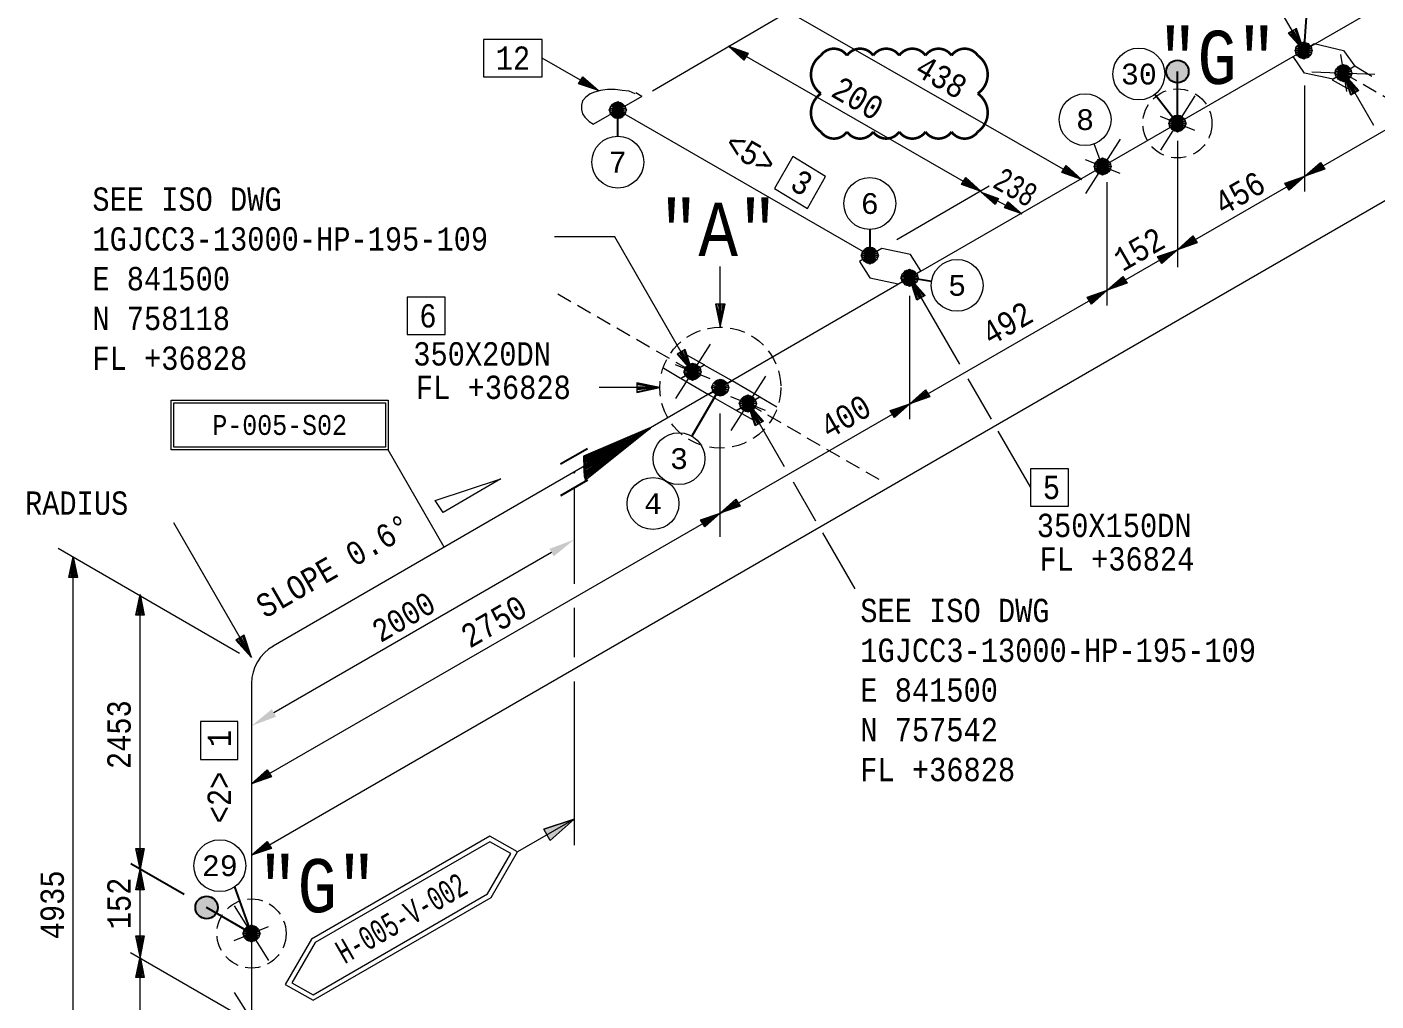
# Model space of a CAD drawing. Extents: x 0 to 841, y 0 to 594.
# Drawn here: x 81.3 to 237.4, y 194.8 to 307.4 of the extents above; entities that cross this region are included whole.
import ezdxf
from ezdxf.enums import TextEntityAlignment as Align

# ---------------------------------------------------------------- set-up
doc = ezdxf.new("R2010")
doc.units = 0
doc.header["$LTSCALE"] = 7
doc.header["$MEASUREMENT"] = 0
doc.linetypes.add('HIDDEN', pattern=[0.375, 0.25, -0.125])
for name, color, linetype in [('1', 7, 'Continuous'), ('2', 2, 'Continuous'), ('3', 7, 'Continuous'), ('4', 7, 'Continuous'), ('FAB', 2, 'Continuous'), ('SH', 4, 'Continuous'), ('SUPT', 4, 'Continuous'), ('T-TEXT1', 7, 'Continuous')]:
    doc.layers.add(name, color=color, linetype=linetype)
doc.styles.add('MARKING', font='monotxt.shx', dxfattribs={"width": 0.85, "height": 2.6})
doc.styles.get("Standard").update_dxf_attribs({"font": 'txt.shx'})
doc.styles.add('TXT', font='monotxt.shx')
doc.dimstyles.get("Standard").update_dxf_attribs({"dimtxt": 0.18, "dimasz": 0.18, "dimexe": 0.18, "dimexo": 0.0625, "dimgap": 0.09, "dimtad": 0, "dimtih": 1, "dimtoh": 1, "dimdec": 4, "dimzin": 0, "dimdsep": 46, "dimtxsty": 'Standard', "dimcen": 0.09, "dimadec": 0, "dimazin": 0, "dimtfac": 1, "dimtdec": 4, "dimtofl": 0, "dimtmove": 0, "dimatfit": 0, "dimfxl": 1, "dimtolj": 1, "dimtzin": 0, "dimarcsym": 0})

# ---------------------------------------------------------------- blocks, each defined once
blk = doc.blocks.new('ARO_E1')
at = {"layer": '2', "color": 2, "linetype": 'Continuous'}
blk.add_lwpolyline([(-1.075, -0.6125), (-1.2375, -0.4875), (0, 0), (-0.925, -0.7), (-1.2125, -0.5125), (-0.1, -0.0625), (-0.925, -0.7), (-1.2, -0.525), (-0.225, -0.1125), (-0.9375, -0.675), (-1.175, -0.5375), (-0.325, -0.175), (-0.975, -0.6625), (-1.15, -0.5625), (-0.4125, -0.225), (-0.9875, -0.6625), (-1.1375, -0.55), (-0.525, -0.3), (-1, -0.6375), (-1.1, -0.575), (-0.625, -0.35), (-1.0375, -0.625), (-1.0875, -0.5875), (-0.725, -0.425), (-1.05, -0.6125), (-1.075, -0.6125), (0, 0)], dxfattribs=at)
blk = doc.blocks.new('ARO_U1')
at = {"layer": '2', "color": 2, "linetype": 'Continuous', "xscale": 0.9999990990353698, "yscale": 0.9999990990353698, "rotation": 59.99997019629861}
blk.add_blockref('ARO_E1', (0, 0), dxfattribs=at)
blk = doc.blocks.new('L6')
at = {"layer": 'SH', "color": 4}
for p, q in [((1.58, 2.73), (-1.54, 0.93)), ((1.58, -0.91), (-1.54, -2.71))]:
    blk.add_line(p, q, dxfattribs=at)
at = {"layer": 'SUPT', "lineweight": 0}
blk.add_circle((0, 0), 0.0769, dxfattribs=at)
blk = doc.blocks.new('*D12')
at = {"layer": 'Defpoints', "color": 0, "linetype": 'Continuous', "lineweight": 0}
for p in [(144.63, 254.11), (107.31, 227.1), (107.31, 226.59)]:
    blk.add_point(p, dxfattribs=at)
at = {"layer": 'SUPT', "color": 4, "linetype": 'Continuous', "lineweight": 0}
for p, q in [((144.63, 254.11), (144.63, 246.4)), ((142.03, 246.63), (109.91, 228.09)), ((107.31, 227.1), (107.31, 224.86))]:
    blk.add_line(p, q, dxfattribs=at)
for points in [[(141.78, 247.07), (142.28, 246.2), (144.63, 248.13)], [(109.66, 228.52), (110.16, 227.65), (107.31, 226.59)]]:
    blk.add_solid(points, dxfattribs=at)
at = {"layer": 'SUPT', "color": 4, "linetype": 'Continuous', "lineweight": 0, "insert": (124.92, 239.18), "char_height": 2.6, "attachment_point": 5, "rotation": 30, "style": 'MARKING'}
blk.add_mtext('\\A1;2000', dxfattribs=at)
blk = doc.blocks.new('TRI')
at = {"lineweight": 0}
blk.add_hatch(color=4, dxfattribs=at).paths.add_polyline_path([(340.4, 360.05), (339.74, 356.85), (341.07, 356.85)])
at = {"layer": 'SUPT', "lineweight": 0}
blk.add_line((340.4, 360.05), (339.74, 356.85), dxfattribs=at)
blk.add_lwpolyline([(340.4, 360.05), (341.07, 356.85), (339.74, 356.85), (340.4, 360.05), (341.07, 356.85)], dxfattribs=at)

msp = doc.modelspace()

# ---------------------------------------------------------------- hatches: boundary and pattern name
at = {"layer": 'FAB'}
for points in [[(215.74, 302.29, 1), (213.14, 302.29, 1)], [(103.42, 205.57, 1), (100.82, 205.57, 1)]]:
    msp.add_hatch(color=256, dxfattribs=at).paths.add_polyline_path(points)

# ---------------------------------------------------------------- linework, layer by layer
at = {"color": 6, "linetype": 'Continuous', "lineweight": 0, "flags": 128}
msp.add_lwpolyline([(191.34, 304.15, 0, 0, 0.520567), (191.34, 304.15, 0, 0, 0.520567), (191.34, 304.15, 0.3, 0.3, 0.520567), (188.31, 304.15, 0.3, 0.3, 0.520567), (185.29, 304.15, 0.3, 0.3, 0.520567), (182.26, 304.15, 0.3, 0.3, 0.520567), (179.24, 304.15, 0.3, 0.3, 0.520567), (176.21, 304.15, 0.3, 0.3, 0.520567), (173.19, 304.15, 0.3, 0.3, 0.520567), (173.19, 304.15, 0.3, 0.3, 0.520567), (173.19, 299.74, 0.3, 0.3, 0.520567), (173.19, 295.32, 0.3, 0.3, 0.520567), (173.19, 295.32, 0.3, 0.3, 0.520567), (176.21, 295.32, 0.3, 0.3, 0.520567), (179.24, 295.32, 0.3, 0.3, 0.520567), (182.26, 295.32, 0.3, 0.3, 0.520567), (185.29, 295.32, 0.3, 0.3, 0.520567), (188.31, 295.32, 0.3, 0.3, 0.520567), (191.34, 295.32, 0.3, 0.3, 0.520567), (191.34, 295.32, 0.3, 0.3, 0.520567), (191.34, 299.74, 0.3, 0.3, 0.520567), (191.34, 304.15, 0.3, 0.3, 0.520567)], format="xyseb", dxfattribs=at)
at = {"layer": '1', "color": 1, "linetype": 'Continuous', "lineweight": 0}
for p, q in [((252.72, 318.41), (229.05, 304.72)), ((229.05, 304.72), (183.45, 278.42)), ((178.85, 281.02), (149.69, 297.81)), ((183.45, 278.42), (161.55, 265.72)), ((161.55, 265.72), (109.81, 235.8)), ((107.31, 231.5), (107.31, 156.8))]:
    msp.add_line(p, q, dxfattribs=at)
at = {"layer": '1', "color": 2, "linetype": 'Continuous', "lineweight": 0}
for points in [[(227.25, 306.74), (229.05, 304.72), (228.2, 307.29), (227.25, 306.74)], [(227.34, 306.79), (229.05, 304.72), (228.11, 307.24)], [(227.54, 306.9), (229.05, 304.72), (228.02, 307.18)], [(227.64, 306.96), (229.05, 304.72), (227.82, 307.07)], [(234.5, 299.55), (233.65, 302.12), (235.45, 300.1), (234.5, 299.55)], [(234.59, 299.6), (233.65, 302.12), (235.36, 300.05)], [(234.79, 299.71), (233.65, 302.12), (235.27, 299.99)], [(234.89, 299.77), (233.65, 302.12), (235.07, 299.88)], [(184.3, 275.85), (183.45, 278.42), (185.25, 276.4), (184.3, 275.85)], [(184.4, 275.9), (183.45, 278.42), (185.17, 276.35)], [(184.59, 276.01), (183.45, 278.42), (185.07, 276.29)], [(184.69, 276.07), (183.45, 278.42), (184.88, 276.18)], [(161, 275.37), (161.55, 272.72), (162.1, 275.37), (161, 275.37)], [(161.11, 275.37), (161.55, 272.72), (162, 275.37)], [(161.34, 275.37), (161.55, 272.72), (161.89, 275.37)], [(161.45, 275.37), (161.55, 272.72), (161.66, 275.37)], [(156.55, 269.58), (158.35, 267.56), (157.5, 270.13), (156.55, 269.58)], [(156.65, 269.64), (158.35, 267.56), (157.42, 270.08)], [(156.84, 269.75), (158.35, 267.56), (157.32, 270.03)], [(156.94, 269.81), (158.35, 267.56), (157.13, 269.91)], [(151.9, 265.17), (154.55, 265.72), (151.9, 266.27), (151.9, 265.17)], [(151.9, 265.28), (154.55, 265.72), (151.9, 266.17)], [(151.9, 265.5), (154.55, 265.72), (151.9, 266.05)], [(151.9, 265.62), (154.55, 265.72), (151.9, 265.83)], [(165.6, 261.3), (164.75, 263.87), (166.56, 261.85), (165.6, 261.3)], [(165.7, 261.36), (164.75, 263.87), (166.47, 261.8)], [(165.9, 261.47), (164.75, 263.87), (166.37, 261.74)], [(165.99, 261.52), (164.75, 263.87), (166.18, 261.63)], [(105.51, 236.52), (107.31, 234.5), (106.46, 237.07), (105.51, 236.52)], [(105.61, 236.58), (107.31, 234.5), (106.38, 237.02)], [(105.8, 236.69), (107.31, 234.5), (106.28, 236.96)], [(105.9, 236.75), (107.31, 234.5), (106.09, 236.85)]]:
    msp.add_lwpolyline(points, dxfattribs=at)
at = {"layer": '1', "color": 1, "linetype": 'Continuous', "lineweight": 0}
msp.add_arc((112.27, 231.51), 4.95, 119.2488, 180, dxfattribs=at)
at = {"layer": '3', "color": 2, "linetype": 'Continuous', "lineweight": 0}
for p, q in [((107.31, 211.62), (583.22, 486.47)), ((107.31, 219.9), (336.57, 352.12)), ((170.29, 309.71), (153.69, 300.01)), ((169.49, 309.21), (203.35, 289.82)), ((162.49, 305.21), (191.75, 288.42)), ((192.65, 289.02), (181.99, 282.82)), ((191.75, 288.32), (196.45, 285.82)), ((84.95, 247.14), (105.91, 235)), ((86.69, 165.64), (86.69, 246.14)), ((94.41, 161.3), (94.41, 241.8)), ((93.31, 200.38), (105.91, 193.08))]:
    msp.add_line(p, q, dxfattribs=at)
at = {"layer": '3', "color": 2, "linetype": 'HIDDEN', "lineweight": 0}
for p, q in [((142.76, 276.56), (158.35, 267.56)), ((164.75, 263.87), (180.34, 254.87))]:
    msp.add_line(p, q, dxfattribs=at)
at = {"layer": '3', "color": 2, "linetype": 'Continuous', "lineweight": 0}
for points in [[(134.16, 301.68), (140.96, 301.68), (140.96, 305.98), (134.16, 305.98), (134.16, 301.68)], [(164.29, 303.61), (162.49, 305.21), (164.79, 304.41), (164.29, 303.61)], [(164.39, 303.71), (162.49, 305.21), (164.69, 304.31)], [(164.39, 303.81), (162.49, 305.21), (164.69, 304.21)], [(164.49, 303.91), (162.49, 305.21), (164.59, 304.11)], [(145.65, 301.68), (147.45, 300.08), (145.15, 300.88), (145.65, 301.68)], [(145.55, 301.58), (147.45, 300.08), (145.25, 300.98)], [(145.55, 301.48), (147.45, 300.08), (145.25, 301.08)], [(145.45, 301.38), (147.45, 300.08), (145.35, 301.18)], [(167.84, 288.75), (171.64, 286.45), (173.74, 290.15), (169.94, 292.45), (167.84, 288.75)], [(201.55, 291.42), (203.35, 289.82), (201.05, 290.62), (201.55, 291.42)], [(201.45, 291.32), (203.35, 289.82), (201.15, 290.72)], [(201.45, 291.22), (203.35, 289.82), (201.15, 290.82)], [(201.35, 291.12), (203.35, 289.82), (201.25, 290.92)], [(231.48, 290.98), (229.18, 290.18), (230.98, 291.78), (231.48, 290.98)], [(231.38, 291.08), (229.18, 290.18), (231.08, 291.68)], [(231.38, 291.18), (229.18, 290.18), (231.08, 291.58)], [(231.28, 291.28), (229.18, 290.18), (231.18, 291.48)], [(189.95, 290.02), (191.75, 288.42), (189.45, 289.22), (189.95, 290.02)], [(189.85, 289.92), (191.75, 288.42), (189.55, 289.32)], [(189.85, 289.82), (191.75, 288.42), (189.55, 289.42)], [(189.75, 289.72), (191.75, 288.42), (189.65, 289.52)], [(226.88, 289.38), (229.18, 290.18), (227.38, 288.58), (226.88, 289.38)], [(226.98, 289.28), (229.18, 290.18), (227.28, 288.68)], [(226.98, 289.18), (229.18, 290.18), (227.28, 288.78)], [(227.08, 289.08), (229.18, 290.18), (227.18, 288.88)], [(193.35, 286.92), (191.75, 288.32), (193.75, 287.62), (193.35, 286.92)], [(193.45, 287.02), (191.75, 288.32), (193.75, 287.52)], [(193.45, 287.12), (191.75, 288.32), (193.65, 287.42)], [(193.55, 287.22), (191.75, 288.32), (193.65, 287.32)], [(194.85, 287.22), (196.45, 285.82), (194.45, 286.52), (194.85, 287.22)], [(194.85, 287.12), (196.45, 285.82), (194.55, 286.62)], [(194.75, 287.02), (196.45, 285.82), (194.55, 286.72)], [(194.75, 286.92), (196.45, 285.82), (194.65, 286.82)], [(216.74, 282.48), (214.44, 281.68), (216.24, 283.28), (216.74, 282.48)], [(216.64, 282.58), (214.44, 281.68), (216.34, 283.18)], [(216.64, 282.68), (214.44, 281.68), (216.34, 283.08)], [(216.54, 282.78), (214.44, 281.68), (216.44, 282.98)], [(212.14, 280.88), (214.44, 281.68), (212.64, 280.08), (212.14, 280.88)], [(212.24, 280.78), (214.44, 281.68), (212.54, 280.18)], [(212.24, 280.68), (214.44, 281.68), (212.54, 280.28)], [(212.34, 280.58), (214.44, 281.68), (212.44, 280.38)], [(208.61, 277.79), (206.31, 276.99), (208.11, 278.59), (208.61, 277.79)], [(208.51, 277.89), (206.31, 276.99), (208.21, 278.49)], [(208.51, 277.99), (206.31, 276.99), (208.21, 278.39)], [(208.41, 278.09), (206.31, 276.99), (208.31, 278.29)], [(204.01, 276.19), (206.31, 276.99), (204.51, 275.39), (204.01, 276.19)], [(204.11, 276.09), (206.31, 276.99), (204.41, 275.49)], [(204.11, 275.99), (206.31, 276.99), (204.41, 275.59)], [(204.21, 275.89), (206.31, 276.99), (204.31, 275.69)], [(125.32, 271.87), (129.72, 271.87), (129.72, 276.17), (125.32, 276.17), (125.32, 271.87)], [(185.8, 264.66), (183.5, 263.86), (185.3, 265.46), (185.8, 264.66)], [(185.7, 264.76), (183.5, 263.86), (185.4, 265.36)], [(181.2, 263.06), (183.5, 263.86), (181.7, 262.26), (181.2, 263.06)], [(181.3, 262.96), (183.5, 263.86), (181.6, 262.36)], [(181.3, 262.86), (183.5, 263.86), (181.6, 262.46)], [(181.4, 262.76), (183.5, 263.86), (181.5, 262.56)], [(185.7, 264.86), (183.5, 263.86), (185.4, 265.26)], [(185.6, 264.96), (183.5, 263.86), (185.5, 265.16)], [(197.45, 252.02), (201.85, 252.02), (201.85, 256.32), (197.45, 256.32), (197.45, 252.02)], [(163.85, 252.01), (161.55, 251.21), (163.35, 252.81), (163.85, 252.01)], [(163.75, 252.11), (161.55, 251.21), (163.45, 252.71)], [(163.75, 252.21), (161.55, 251.21), (163.45, 252.61)], [(163.65, 252.31), (161.55, 251.21), (163.55, 252.51)], [(159.25, 250.41), (161.55, 251.21), (159.75, 249.61), (159.25, 250.41)], [(159.35, 250.31), (161.55, 251.21), (159.65, 249.71)], [(159.35, 250.21), (161.55, 251.21), (159.65, 249.81)], [(159.45, 250.11), (161.55, 251.21), (159.55, 249.91)], [(86.19, 243.74), (86.69, 246.14), (87.19, 243.74), (86.19, 243.74)], [(86.29, 243.74), (86.69, 246.14), (87.09, 243.74)], [(86.49, 243.74), (86.69, 246.14), (86.99, 243.74)], [(86.59, 243.74), (86.69, 246.14), (86.79, 243.74)], [(93.91, 239.4), (94.41, 241.8), (94.91, 239.4), (93.91, 239.4)], [(94.01, 239.4), (94.41, 241.8), (94.81, 239.4)], [(94.21, 239.4), (94.41, 241.8), (94.71, 239.4)], [(94.31, 239.4), (94.41, 241.8), (94.51, 239.4)], [(105.71, 222.71), (105.71, 227.11), (101.41, 227.11), (101.41, 222.71), (105.71, 222.71)], [(109.61, 220.7), (107.31, 219.9), (109.11, 221.5), (109.61, 220.7)], [(109.51, 220.8), (107.31, 219.9), (109.21, 221.4)], [(109.51, 220.9), (107.31, 219.9), (109.21, 221.3)], [(109.41, 221), (107.31, 219.9), (109.31, 221.2)], [(94.91, 212.42), (94.41, 210.02), (93.91, 212.42), (94.91, 212.42)], [(94.81, 212.42), (94.41, 210.02), (94.01, 212.42)], [(94.71, 212.42), (94.41, 210.02), (94.21, 212.42)], [(94.51, 212.42), (94.41, 210.02), (94.31, 212.42)], [(109.61, 212.42), (107.31, 211.62), (109.11, 213.22), (109.61, 212.42)], [(109.51, 212.52), (107.31, 211.62), (109.21, 213.12)], [(109.51, 212.62), (107.31, 211.62), (109.21, 213.02)], [(109.41, 212.72), (107.31, 211.62), (109.31, 212.92)], [(93.91, 207.62), (94.41, 210.02), (94.91, 207.62), (93.91, 207.62)], [(94.01, 207.62), (94.41, 210.02), (94.81, 207.62)], [(94.21, 207.62), (94.41, 210.02), (94.71, 207.62)], [(94.31, 207.62), (94.41, 210.02), (94.51, 207.62)], [(94.91, 202.28), (94.41, 199.88), (93.91, 202.28), (94.91, 202.28)], [(94.81, 202.28), (94.41, 199.88), (94.01, 202.28)], [(94.71, 202.28), (94.41, 199.88), (94.21, 202.28)], [(94.51, 202.28), (94.41, 199.88), (94.31, 202.28)], [(93.91, 197.48), (94.41, 199.88), (94.91, 197.48), (93.91, 197.48)], [(94.01, 197.48), (94.41, 199.88), (94.81, 197.48)], [(94.11, 197.48), (94.41, 199.88), (94.61, 197.48)], [(94.31, 197.48), (94.41, 199.88), (94.51, 197.48)]]:
    msp.add_lwpolyline(points, dxfattribs=at)
at = {"layer": '3', "color": 2, "linetype": 'HIDDEN', "lineweight": 0}
for centre, radius in [((214.44, 296.29), 4), ((161.55, 265.72), 7), ((107.31, 202.57), 4)]:
    msp.add_circle(centre, radius, dxfattribs=at)
at = {"layer": '4', "color": 2, "linetype": 'Continuous', "lineweight": 0}
msp.add_lwpolyline([(136.17, 255.16), (129.47, 251.26), (128.57, 252.66), (136.17, 255.16)], dxfattribs=at)
at = {"layer": 'FAB', "lineweight": 0}
for p, q in [((229.05, 304.72), (222.55, 315.97)), ((147.45, 300.08), (140.96, 303.83)), ((161.55, 272.72), (161.55, 279.72)), ((183.45, 278.42), (189.22, 268.42)), ((154.55, 265.72), (147.55, 265.72)), ((190.2, 266.73), (192.89, 262.07)), ((164.75, 263.87), (168.95, 256.6)), ((193.68, 260.7), (197.45, 254.17)), ((169.98, 254.81), (172.58, 250.31)), ((107.31, 234.5), (98.31, 250.09)), ((173.39, 248.91), (177.13, 242.43))]:
    msp.add_line(p, q, dxfattribs=at)
at = {"layer": 'FAB'}
for p, q in [((229.33, 308.59), (229.05, 304.72)), ((214.44, 296.29), (214.44, 302.29)), ((214.44, 296.29), (211.82, 299.64)), ((149.69, 294.81), (149.69, 297.81)), ((178.85, 284.02), (178.85, 281.02)), ((185.99, 278.02), (183.45, 278.42)), ((161.55, 265.72), (158.26, 260.11)), ((99.52, 207.07), (93.34, 210.64)), ((107.31, 202.57), (105.37, 207.95)), ((107.31, 202.57), (102.12, 205.57))]:
    msp.add_line(p, q, dxfattribs=at)
at = {"layer": 'FAB', "linetype": 'Continuous', "lineweight": 0}
for p, q in [((233.65, 302.12), (237.13, 296.09)), ((229.18, 288.41), (229.18, 300.68)), ((205.78, 291.29), (204.8, 293.92)), ((214.44, 294.29), (214.44, 279.64)), ((206.31, 275.23), (206.31, 289.5)), ((149.35, 283.15), (142.35, 283.15)), ((158.35, 267.56), (149.35, 283.15)), ((183.5, 262.07), (183.5, 276.34)), ((161.55, 248.45), (161.55, 262.72)), ((129.62, 247.25), (123.12, 258.51))]:
    msp.add_line(p, q, dxfattribs=at)
at = {"layer": 'FAB', "color": 2, "linetype": 'Continuous', "lineweight": 0}
for points in [[(98.02, 264.28), (123.12, 264.28), (123.12, 258.51), (98.02, 258.51)], [(98.34, 263.96), (122.8, 263.96), (122.8, 258.83), (98.34, 258.83)]]:
    msp.add_lwpolyline(points, close=True, dxfattribs=at)
for centre in [(209.98, 302), (203.76, 296.73), (149.69, 291.81), (178.85, 287.02), (188.95, 277.55), (156.77, 257.51), (153.77, 252.31), (103.64, 210.41)]:
    msp.add_circle(centre, 3, dxfattribs=at)
at = {"layer": 'FAB'}
for centre in [(214.44, 302.29), (102.12, 205.57)]:
    msp.add_circle(centre, 1.3, dxfattribs=at)
at = {"layer": 'SUPT', "linetype": 'Continuous', "lineweight": 0}
for p, q in [((144.63, 246.4), (144.63, 243.03)), ((144.63, 240.23), (144.63, 234.54)), ((144.63, 231.74), (144.63, 212.79)), ((144.63, 215.79), (138.1, 212.02))]:
    msp.add_line(p, q, dxfattribs=at)
for points in [[(114.26, 201.92), (111.21, 196.65), (114.44, 194.84), (135.05, 206.75), (138.1, 212.02), (134.87, 213.83)], [(134.87, 213.19), (114.67, 201.51), (111.98, 196.86), (114.44, 195.49), (134.63, 207.16), (137.33, 211.81)]]:
    msp.add_lwpolyline(points, close=True, dxfattribs=at)
at = {"layer": 'T-TEXT1', "color": 2, "linetype": 'Continuous', "lineweight": 0}
for p, q in [((233.3, 304.27), (234, 299.97)), ((230, 302.27), (237.3, 301.97)), ((152.49, 299.41), (151.79, 299.81)), ((152.49, 299.41), (146.89, 296.21)), ((216.47, 299.48), (212.47, 293.18)), ((216.47, 295.48), (212.47, 297.08)), ((207.81, 294.48), (203.81, 288.18)), ((207.81, 290.48), (203.81, 292.08)), ((160.38, 270.75), (156.38, 264.45)), ((160.38, 266.75), (156.38, 268.35)), ((166.78, 267.06), (162.78, 260.76)), ((166.78, 263.06), (162.78, 264.66)), ((105.29, 205.76), (109.29, 199.46)), ((105.29, 201.76), (109.29, 203.36)), ((105.29, 195.76), (109.29, 189.46))]:
    msp.add_line(p, q, dxfattribs=at)
at = {"layer": 'T-TEXT1', "color": 2, "linetype": 'HIDDEN', "lineweight": 0}
msp.add_line((233.65, 302.12), (247.92, 293.92), dxfattribs=at)
at = {"layer": 'T-TEXT1', "color": 2, "linetype": 'Continuous', "lineweight": 0}
for points in [[(229.05, 304.72), (230.25, 305.52), (233.65, 304.72), (234.95, 302.92), (232.45, 301.42), (229.15, 302.12), (227.85, 304.02), (229.05, 304.72)], [(229.05, 305.72), (229.25, 305.62), (229.35, 305.62), (229.55, 305.52), (229.65, 305.42), (229.75, 305.32), (229.85, 305.22), (229.95, 305.02), (229.95, 304.92), (230.05, 304.72), (229.95, 304.52), (229.95, 304.42), (229.85, 304.22), (229.75, 304.12), (229.65, 304.02), (229.55, 303.92), (229.35, 303.82), (229.25, 303.82), (229.05, 303.82), (228.85, 303.82), (228.75, 303.82), (228.55, 303.92), (228.45, 304.02), (228.35, 304.12), (228.25, 304.22), (228.15, 304.42), (228.15, 304.52), (228.15, 304.72), (228.15, 304.92), (228.15, 305.02), (228.25, 305.22), (228.35, 305.32), (228.45, 305.42), (228.55, 305.52), (228.75, 305.62), (228.85, 305.62), (229.05, 305.72), (229.05, 305.72), (229.25, 305.62), (229.05, 303.72), (228.85, 303.82), (229.05, 305.72), (229.25, 305.62), (229.35, 305.62), (228.85, 303.82), (228.75, 303.82), (229.25, 305.62), (229.35, 305.62), (229.55, 305.52), (228.75, 303.82), (228.55, 303.92), (229.35, 305.62), (229.55, 305.52), (229.65, 305.42), (228.55, 303.92), (228.45, 304.02), (229.55, 305.52), (229.65, 305.42), (229.75, 305.32), (228.45, 304.02), (228.35, 304.12), (229.65, 305.42), (229.75, 305.32), (229.85, 305.22), (228.35, 304.12), (228.25, 304.22), (229.75, 305.32), (229.85, 305.22), (229.95, 305.02), (228.25, 304.22), (228.15, 304.42), (229.85, 305.22), (229.95, 305.02), (229.95, 304.92), (228.15, 304.42), (228.15, 304.52), (229.95, 305.02), (229.95, 304.92), (230.05, 304.72), (228.15, 304.52), (228.05, 304.72), (229.95, 304.92), (230.05, 304.72), (229.95, 304.52), (228.05, 304.72), (228.15, 304.92), (230.05, 304.72), (229.95, 304.52), (229.95, 304.42), (228.15, 304.92), (228.15, 305.02), (229.95, 304.52), (229.95, 304.42), (229.85, 304.22), (228.15, 305.02), (228.25, 305.22), (229.95, 304.42)], [(229.95, 304.42), (229.85, 304.22), (229.75, 304.12), (228.25, 305.22), (228.35, 305.32), (229.85, 304.22), (229.75, 304.12), (229.65, 304.02), (228.35, 305.32), (228.45, 305.42), (229.75, 304.12), (229.65, 304.02), (229.55, 303.92), (228.45, 305.42), (228.55, 305.52), (229.65, 304.02), (229.55, 303.92), (229.35, 303.82), (228.55, 305.52), (228.75, 305.62), (229.55, 303.92), (229.35, 303.82), (229.25, 303.82), (228.75, 305.62), (228.85, 305.62), (229.35, 303.82), (229.25, 303.82), (229.05, 303.72), (228.85, 305.62), (229.05, 305.72), (229.25, 303.82)], [(236.95, 301.72), (234.95, 302.92), (232.35, 301.32), (234.35, 300.22)], [(233.65, 303.12), (233.85, 303.02), (233.95, 303.02), (234.15, 302.92), (234.25, 302.82), (234.35, 302.72), (234.45, 302.62), (234.55, 302.42), (234.55, 302.32), (234.65, 302.12), (234.55, 301.92), (234.55, 301.82), (234.45, 301.62), (234.35, 301.52), (234.25, 301.42), (234.15, 301.32), (233.95, 301.22), (233.85, 301.22), (233.65, 301.22), (233.45, 301.22), (233.35, 301.22), (233.15, 301.32), (233.05, 301.42), (232.95, 301.52), (232.85, 301.62), (232.75, 301.82), (232.75, 301.92), (232.75, 302.12), (232.75, 302.32), (232.75, 302.42), (232.85, 302.62), (232.95, 302.72), (233.05, 302.82), (233.15, 302.92), (233.35, 303.02), (233.45, 303.02), (233.65, 303.12), (233.65, 303.12), (233.85, 303.02), (233.65, 301.12), (233.45, 301.22), (233.65, 303.12), (233.85, 303.02), (233.95, 303.02), (233.45, 301.22), (233.35, 301.22), (233.85, 303.02), (233.95, 303.02), (234.15, 302.92), (233.35, 301.22), (233.15, 301.32), (233.95, 303.02), (234.15, 302.92), (234.25, 302.82), (233.15, 301.32), (233.05, 301.42), (234.15, 302.92), (234.25, 302.82), (234.35, 302.72), (233.05, 301.42), (232.95, 301.52), (234.25, 302.82), (234.35, 302.72), (234.45, 302.62), (232.95, 301.52), (232.85, 301.62), (234.35, 302.72), (234.45, 302.62), (234.55, 302.42), (232.85, 301.62), (232.75, 301.82), (234.45, 302.62), (234.55, 302.42), (234.55, 302.32), (232.75, 301.82), (232.75, 301.92), (234.55, 302.42), (234.55, 302.32), (234.65, 302.12), (232.75, 301.92), (232.65, 302.12), (234.55, 302.32), (234.65, 302.12), (234.55, 301.92), (232.65, 302.12), (232.75, 302.32), (234.65, 302.12), (234.55, 301.92), (234.55, 301.82), (232.75, 302.32), (232.75, 302.42), (234.55, 301.92), (234.55, 301.82), (234.45, 301.62), (232.75, 302.42), (232.85, 302.62), (234.55, 301.82)], [(234.55, 301.82), (234.45, 301.62), (234.35, 301.52), (232.85, 302.62), (232.95, 302.72), (234.45, 301.62), (234.35, 301.52), (234.25, 301.42), (232.95, 302.72), (233.05, 302.82), (234.35, 301.52), (234.25, 301.42), (234.15, 301.32), (233.05, 302.82), (233.15, 302.92), (234.25, 301.42), (234.15, 301.32), (233.95, 301.22), (233.15, 302.92), (233.35, 303.02), (234.15, 301.32), (233.95, 301.22), (233.85, 301.22), (233.35, 303.02), (233.45, 303.02), (233.95, 301.22), (233.85, 301.22), (233.65, 301.12), (233.45, 303.02), (233.65, 303.12), (233.85, 301.22)], [(151.69, 299.71), (150.99, 300.01), (150.19, 300.11), (149.39, 300.21), (148.49, 300.21), (147.69, 300.11), (146.99, 299.91), (146.49, 299.71), (145.99, 299.31), (145.59, 298.91), (145.49, 298.41), (145.49, 297.91), (145.59, 297.41), (145.89, 297.01), (146.39, 296.51), (146.89, 296.21)], [(149.69, 298.81), (149.89, 298.71), (149.99, 298.71), (150.19, 298.61), (150.29, 298.51), (150.39, 298.41), (150.49, 298.31), (150.59, 298.11), (150.59, 298.01), (150.69, 297.81), (150.59, 297.61), (150.59, 297.51), (150.49, 297.31), (150.39, 297.21), (150.29, 297.11), (150.19, 297.01), (149.99, 296.91), (149.89, 296.91), (149.69, 296.91), (149.49, 296.91), (149.39, 296.91), (149.19, 297.01), (149.09, 297.11), (148.99, 297.21), (148.89, 297.31), (148.79, 297.51), (148.79, 297.61), (148.79, 297.81), (148.79, 298.01), (148.79, 298.11), (148.89, 298.31), (148.99, 298.41), (149.09, 298.51), (149.19, 298.61), (149.39, 298.71), (149.49, 298.71), (149.69, 298.81), (149.69, 298.81), (149.89, 298.71), (149.69, 296.81), (149.49, 296.91), (149.69, 298.81), (149.89, 298.71), (149.99, 298.71), (149.49, 296.91), (149.39, 296.91), (149.89, 298.71), (149.99, 298.71), (150.19, 298.61), (149.39, 296.91), (149.19, 297.01), (149.99, 298.71), (150.19, 298.61), (150.29, 298.51), (149.19, 297.01), (149.09, 297.11), (150.19, 298.61), (150.29, 298.51), (150.39, 298.41), (149.09, 297.11), (148.99, 297.21), (150.29, 298.51), (150.39, 298.41), (150.49, 298.31), (148.99, 297.21), (148.89, 297.31), (150.39, 298.41), (150.49, 298.31), (150.59, 298.11), (148.89, 297.31), (148.79, 297.51), (150.49, 298.31), (150.59, 298.11), (150.59, 298.01), (148.79, 297.51), (148.79, 297.61), (150.59, 298.11), (150.59, 298.01), (150.69, 297.81), (148.79, 297.61), (148.69, 297.81), (150.59, 298.01), (150.69, 297.81), (150.59, 297.61), (148.69, 297.81), (148.79, 298.01), (150.69, 297.81), (150.59, 297.61), (150.59, 297.51), (148.79, 298.01), (148.79, 298.11), (150.59, 297.61), (150.59, 297.51), (150.49, 297.31), (148.79, 298.11), (148.89, 298.31), (150.59, 297.51)], [(150.59, 297.51), (150.49, 297.31), (150.39, 297.21), (148.89, 298.31), (148.99, 298.41), (150.49, 297.31), (150.39, 297.21), (150.29, 297.11), (148.99, 298.41), (149.09, 298.51), (150.39, 297.21), (150.29, 297.11), (150.19, 297.01), (149.09, 298.51), (149.19, 298.61), (150.29, 297.11), (150.19, 297.01), (149.99, 296.91), (149.19, 298.61), (149.39, 298.71), (150.19, 297.01), (149.99, 296.91), (149.89, 296.91), (149.39, 298.71), (149.49, 298.71), (149.99, 296.91), (149.89, 296.91), (149.69, 296.81), (149.49, 298.71), (149.69, 298.81), (149.89, 296.91)], [(214.44, 297.29), (214.64, 297.19), (214.74, 297.19), (214.94, 297.09), (215.04, 296.99), (215.14, 296.89), (215.24, 296.79), (215.34, 296.59), (215.34, 296.49), (215.44, 296.29), (215.34, 296.09), (215.34, 295.99), (215.24, 295.79), (215.14, 295.69), (215.04, 295.59), (214.94, 295.49), (214.74, 295.39), (214.64, 295.39), (214.44, 295.39), (214.24, 295.39), (214.14, 295.39), (213.94, 295.49), (213.84, 295.59), (213.74, 295.69), (213.64, 295.79), (213.54, 295.99), (213.54, 296.09), (213.54, 296.29), (213.54, 296.49), (213.54, 296.59), (213.64, 296.79), (213.74, 296.89), (213.84, 296.99), (213.94, 297.09), (214.14, 297.19), (214.24, 297.19), (214.44, 297.29), (214.44, 297.29), (214.64, 297.19), (214.44, 295.29), (214.24, 295.39), (214.44, 297.29), (214.64, 297.19), (214.74, 297.19), (214.24, 295.39), (214.14, 295.39), (214.64, 297.19), (214.74, 297.19), (214.94, 297.09), (214.14, 295.39), (213.94, 295.49), (214.74, 297.19), (214.94, 297.09), (215.04, 296.99), (213.94, 295.49), (213.84, 295.59), (214.94, 297.09), (215.04, 296.99), (215.14, 296.89), (213.84, 295.59), (213.74, 295.69), (215.04, 296.99), (215.14, 296.89), (215.24, 296.79), (213.74, 295.69), (213.64, 295.79), (215.14, 296.89), (215.24, 296.79), (215.34, 296.59), (213.64, 295.79), (213.54, 295.99), (215.24, 296.79), (215.34, 296.59), (215.34, 296.49), (213.54, 295.99), (213.54, 296.09), (215.34, 296.59), (215.34, 296.49), (215.44, 296.29), (213.54, 296.09), (213.44, 296.29), (215.34, 296.49), (215.44, 296.29), (215.34, 296.09), (213.44, 296.29), (213.54, 296.49), (215.44, 296.29), (215.34, 296.09), (215.34, 295.99), (213.54, 296.49), (213.54, 296.59), (215.34, 296.09), (215.34, 295.99), (215.24, 295.79), (213.54, 296.59), (213.64, 296.79), (215.34, 295.99)], [(215.34, 295.99), (215.24, 295.79), (215.14, 295.69), (213.64, 296.79), (213.74, 296.89), (215.24, 295.79), (215.14, 295.69), (215.04, 295.59), (213.74, 296.89), (213.84, 296.99), (215.14, 295.69), (215.04, 295.59), (214.94, 295.49), (213.84, 296.99), (213.94, 297.09), (215.04, 295.59), (214.94, 295.49), (214.74, 295.39), (213.94, 297.09), (214.14, 297.19), (214.94, 295.49), (214.74, 295.39), (214.64, 295.39), (214.14, 297.19), (214.24, 297.19), (214.74, 295.39), (214.64, 295.39), (214.44, 295.29), (214.24, 297.19), (214.44, 297.29), (214.64, 295.39)], [(205.79, 292.3), (205.99, 292.2), (206.09, 292.2), (206.29, 292.1), (206.39, 292), (206.49, 291.9), (206.59, 291.8), (206.69, 291.6), (206.69, 291.5), (206.79, 291.3), (206.69, 291.1), (206.69, 291), (206.59, 290.8), (206.49, 290.7), (206.39, 290.6), (206.29, 290.5), (206.09, 290.4), (205.99, 290.4), (205.79, 290.4), (205.59, 290.4), (205.49, 290.4), (205.29, 290.5), (205.19, 290.6), (205.09, 290.7), (204.99, 290.8), (204.89, 291), (204.89, 291.1), (204.89, 291.3), (204.89, 291.5), (204.89, 291.6), (204.99, 291.8), (205.09, 291.9), (205.19, 292), (205.29, 292.1), (205.49, 292.2), (205.59, 292.2), (205.79, 292.3), (205.79, 292.3), (205.99, 292.2), (205.79, 290.3), (205.59, 290.4), (205.79, 292.3), (205.99, 292.2), (206.09, 292.2), (205.59, 290.4), (205.49, 290.4), (205.99, 292.2), (206.09, 292.2), (206.29, 292.1), (205.49, 290.4), (205.29, 290.5), (206.09, 292.2), (206.29, 292.1), (206.39, 292), (205.29, 290.5), (205.19, 290.6), (206.29, 292.1), (206.39, 292), (206.49, 291.9), (205.19, 290.6), (205.09, 290.7), (206.39, 292), (206.49, 291.9), (206.59, 291.8), (205.09, 290.7), (204.99, 290.8), (206.49, 291.9), (206.59, 291.8), (206.69, 291.6), (204.99, 290.8), (204.89, 291), (206.59, 291.8), (206.69, 291.6), (206.69, 291.5), (204.89, 291), (204.89, 291.1), (206.69, 291.6), (206.69, 291.5), (206.79, 291.3), (204.89, 291.1), (204.79, 291.3), (206.69, 291.5), (206.79, 291.3), (206.69, 291.1), (204.79, 291.3), (204.89, 291.5), (206.79, 291.3), (206.69, 291.1), (206.69, 291), (204.89, 291.5), (204.89, 291.6), (206.69, 291.1), (206.69, 291), (206.59, 290.8), (204.89, 291.6), (204.99, 291.8), (206.69, 291)], [(206.69, 291), (206.59, 290.8), (206.49, 290.7), (204.99, 291.8), (205.09, 291.9), (206.59, 290.8), (206.49, 290.7), (206.39, 290.6), (205.09, 291.9), (205.19, 292), (206.49, 290.7), (206.39, 290.6), (206.29, 290.5), (205.19, 292), (205.29, 292.1), (206.39, 290.6), (206.29, 290.5), (206.09, 290.4), (205.29, 292.1), (205.49, 292.2), (206.29, 290.5), (206.09, 290.4), (205.99, 290.4), (205.49, 292.2), (205.59, 292.2), (206.09, 290.4), (205.99, 290.4), (205.79, 290.3), (205.59, 292.2), (205.79, 292.3), (205.99, 290.4)], [(183.45, 278.42), (184.75, 279.22), (183.55, 281.12), (180.25, 281.82), (177.65, 280.32), (178.85, 278.42), (182.15, 277.72), (183.45, 278.42)], [(178.85, 282.02), (179.05, 281.92), (179.15, 281.92), (179.35, 281.82), (179.45, 281.72), (179.55, 281.62), (179.65, 281.52), (179.75, 281.32), (179.75, 281.22), (179.85, 281.02), (179.75, 280.82), (179.75, 280.72), (179.65, 280.52), (179.55, 280.42), (179.45, 280.32), (179.35, 280.22), (179.15, 280.12), (179.05, 280.12), (178.85, 280.12), (178.65, 280.12), (178.55, 280.12), (178.35, 280.22), (178.25, 280.32), (178.15, 280.42), (178.05, 280.52), (177.95, 280.72), (177.95, 280.82), (177.95, 281.02), (177.95, 281.22), (177.95, 281.32), (178.05, 281.52), (178.15, 281.62), (178.25, 281.72), (178.35, 281.82), (178.55, 281.92), (178.65, 281.92), (178.85, 282.02), (178.85, 282.02), (179.05, 281.92), (178.85, 280.02), (178.65, 280.12), (178.85, 282.02), (179.05, 281.92), (179.15, 281.92), (178.65, 280.12), (178.55, 280.12), (179.05, 281.92), (179.15, 281.92), (179.35, 281.82), (178.55, 280.12), (178.35, 280.22), (179.15, 281.92), (179.35, 281.82), (179.45, 281.72), (178.35, 280.22), (178.25, 280.32), (179.35, 281.82), (179.45, 281.72), (179.55, 281.62), (178.25, 280.32), (178.15, 280.42), (179.45, 281.72), (179.55, 281.62), (179.65, 281.52), (178.15, 280.42), (178.05, 280.52), (179.55, 281.62), (179.65, 281.52), (179.75, 281.32), (178.05, 280.52), (177.95, 280.72), (179.65, 281.52), (179.75, 281.32), (179.75, 281.22), (177.95, 280.72), (177.95, 280.82), (179.75, 281.32), (179.75, 281.22), (179.85, 281.02), (177.95, 280.82), (177.85, 281.02), (179.75, 281.22), (179.85, 281.02), (179.75, 280.82), (177.85, 281.02), (177.95, 281.22), (179.85, 281.02), (179.75, 280.82), (179.75, 280.72), (177.95, 281.22), (177.95, 281.32), (179.75, 280.82), (179.75, 280.72), (179.65, 280.52), (177.95, 281.32), (178.05, 281.52), (179.75, 280.72)], [(179.75, 280.72), (179.65, 280.52), (179.55, 280.42), (178.05, 281.52), (178.15, 281.62), (179.65, 280.52), (179.55, 280.42), (179.45, 280.32), (178.15, 281.62), (178.25, 281.72), (179.55, 280.42), (179.45, 280.32), (179.35, 280.22), (178.25, 281.72), (178.35, 281.82), (179.45, 280.32), (179.35, 280.22), (179.15, 280.12), (178.35, 281.82), (178.55, 281.92), (179.35, 280.22), (179.15, 280.12), (179.05, 280.12), (178.55, 281.92), (178.65, 281.92), (179.15, 280.12), (179.05, 280.12), (178.85, 280.02), (178.65, 281.92), (178.85, 282.02), (179.05, 280.12)], [(183.45, 279.42), (183.65, 279.32), (183.75, 279.32), (183.95, 279.22), (184.05, 279.12), (184.15, 279.02), (184.25, 278.92), (184.35, 278.72), (184.35, 278.62), (184.45, 278.42), (184.35, 278.22), (184.35, 278.12), (184.25, 277.92), (184.15, 277.82), (184.05, 277.72), (183.95, 277.62), (183.75, 277.52), (183.65, 277.52), (183.45, 277.52), (183.25, 277.52), (183.15, 277.52), (182.95, 277.62), (182.85, 277.72), (182.75, 277.82), (182.65, 277.92), (182.55, 278.12), (182.55, 278.22), (182.55, 278.42), (182.55, 278.62), (182.55, 278.72), (182.65, 278.92), (182.75, 279.02), (182.85, 279.12), (182.95, 279.22), (183.15, 279.32), (183.25, 279.32), (183.45, 279.42), (183.45, 279.42), (183.65, 279.32), (183.45, 277.42), (183.25, 277.52), (183.45, 279.42), (183.65, 279.32), (183.75, 279.32), (183.25, 277.52), (183.15, 277.52), (183.65, 279.32), (183.75, 279.32), (183.95, 279.22), (183.15, 277.52), (182.95, 277.62), (183.75, 279.32), (183.95, 279.22), (184.05, 279.12), (182.95, 277.62), (182.85, 277.72), (183.95, 279.22), (184.05, 279.12), (184.15, 279.02), (182.85, 277.72), (182.75, 277.82), (184.05, 279.12), (184.15, 279.02), (184.25, 278.92), (182.75, 277.82), (182.65, 277.92), (184.15, 279.02), (184.25, 278.92), (184.35, 278.72), (182.65, 277.92), (182.55, 278.12), (184.25, 278.92), (184.35, 278.72), (184.35, 278.62), (182.55, 278.12), (182.55, 278.22), (184.35, 278.72), (184.35, 278.62), (184.45, 278.42), (182.55, 278.22), (182.45, 278.42), (184.35, 278.62), (184.45, 278.42), (184.35, 278.22), (182.45, 278.42), (182.55, 278.62), (184.45, 278.42), (184.35, 278.22), (184.35, 278.12), (182.55, 278.62), (182.55, 278.72), (184.35, 278.22), (184.35, 278.12), (184.25, 277.92), (182.55, 278.72), (182.65, 278.92), (184.35, 278.12)], [(184.35, 278.12), (184.25, 277.92), (184.15, 277.82), (182.65, 278.92), (182.75, 279.02), (184.25, 277.92), (184.15, 277.82), (184.05, 277.72), (182.75, 279.02), (182.85, 279.12), (184.15, 277.82), (184.05, 277.72), (183.95, 277.62), (182.85, 279.12), (182.95, 279.22), (184.05, 277.72), (183.95, 277.62), (183.75, 277.52), (182.95, 279.22), (183.15, 279.32), (183.95, 277.62), (183.75, 277.52), (183.65, 277.52), (183.15, 279.32), (183.25, 279.32), (183.75, 277.52), (183.65, 277.52), (183.45, 277.42), (183.25, 279.32), (183.45, 279.42), (183.65, 277.52)], [(157.7, 269.49), (159.74, 268.36), (156.96, 266.76), (155.01, 267.94)], [(158.35, 268.56), (158.55, 268.46), (158.65, 268.46), (158.85, 268.36), (158.95, 268.26), (159.05, 268.16), (159.15, 268.06), (159.25, 267.86), (159.25, 267.76), (159.35, 267.56), (159.25, 267.36), (159.25, 267.26), (159.15, 267.06), (159.05, 266.96), (158.95, 266.86), (158.85, 266.76), (158.65, 266.66), (158.55, 266.66), (158.35, 266.66), (158.15, 266.66), (158.05, 266.66), (157.85, 266.76), (157.75, 266.86), (157.65, 266.96), (157.55, 267.06), (157.45, 267.26), (157.45, 267.36), (157.45, 267.56), (157.45, 267.76), (157.45, 267.86), (157.55, 268.06), (157.65, 268.16), (157.75, 268.26), (157.85, 268.36), (158.05, 268.46), (158.15, 268.46), (158.35, 268.56), (158.35, 268.56), (158.55, 268.46), (158.35, 266.56), (158.15, 266.66), (158.35, 268.56), (158.55, 268.46), (158.65, 268.46), (158.15, 266.66), (158.05, 266.66), (158.55, 268.46), (158.65, 268.46), (158.85, 268.36), (158.05, 266.66), (157.85, 266.76), (158.65, 268.46), (158.85, 268.36), (158.95, 268.26), (157.85, 266.76), (157.75, 266.86), (158.85, 268.36), (158.95, 268.26), (159.05, 268.16), (157.75, 266.86), (157.65, 266.96), (158.95, 268.26), (159.05, 268.16), (159.15, 268.06), (157.65, 266.96), (157.55, 267.06), (159.05, 268.16), (159.15, 268.06), (159.25, 267.86), (157.55, 267.06), (157.45, 267.26), (159.15, 268.06), (159.25, 267.86), (159.25, 267.76), (157.45, 267.26), (157.45, 267.36), (159.25, 267.86), (159.25, 267.76), (159.35, 267.56), (157.45, 267.36), (157.35, 267.56), (159.25, 267.76), (159.35, 267.56), (159.25, 267.36), (157.35, 267.56), (157.45, 267.76), (159.35, 267.56), (159.25, 267.36), (159.25, 267.26), (157.45, 267.76), (157.45, 267.86), (159.25, 267.36), (159.25, 267.26), (159.15, 267.06), (157.45, 267.86), (157.55, 268.06), (159.25, 267.26)], [(159.25, 267.26), (159.15, 267.06), (159.05, 266.96), (157.55, 268.06), (157.65, 268.16), (159.15, 267.06), (159.05, 266.96), (158.95, 266.86), (157.65, 268.16), (157.75, 268.26), (159.05, 266.96), (158.95, 266.86), (158.85, 266.76), (157.75, 268.26), (157.85, 268.36), (158.95, 266.86), (158.85, 266.76), (158.65, 266.66), (157.85, 268.36), (158.05, 268.46), (158.85, 266.76), (158.65, 266.66), (158.55, 266.66), (158.05, 268.46), (158.15, 268.46), (158.65, 266.66), (158.55, 266.66), (158.35, 266.56), (158.15, 268.46), (158.35, 268.56), (158.55, 266.66)], [(161.55, 265.72), (162.94, 266.52), (159.69, 268.34), (157.01, 266.79), (160.17, 264.92), (161.55, 265.72)], [(161.55, 265.72), (160.17, 264.92), (163.41, 263.09), (166.1, 264.64), (162.94, 266.52), (161.55, 265.72)], [(161.55, 266.72), (161.75, 266.62), (161.85, 266.62), (162.05, 266.52), (162.15, 266.42), (162.25, 266.32), (162.35, 266.22), (162.45, 266.02), (162.45, 265.92), (162.55, 265.72), (162.45, 265.52), (162.45, 265.42), (162.35, 265.22), (162.25, 265.12), (162.15, 265.02), (162.05, 264.92), (161.85, 264.82), (161.75, 264.82), (161.55, 264.82), (161.35, 264.82), (161.25, 264.82), (161.05, 264.92), (160.95, 265.02), (160.85, 265.12), (160.75, 265.22), (160.65, 265.42), (160.65, 265.52), (160.65, 265.72), (160.65, 265.92), (160.65, 266.02), (160.75, 266.22), (160.85, 266.32), (160.95, 266.42), (161.05, 266.52), (161.25, 266.62), (161.35, 266.62), (161.55, 266.72), (161.55, 266.72), (161.75, 266.62), (161.55, 264.72), (161.35, 264.82), (161.55, 266.72), (161.75, 266.62), (161.85, 266.62), (161.35, 264.82), (161.25, 264.82), (161.75, 266.62), (161.85, 266.62), (162.05, 266.52), (161.25, 264.82), (161.05, 264.92), (161.85, 266.62), (162.05, 266.52), (162.15, 266.42), (161.05, 264.92), (160.95, 265.02), (162.05, 266.52), (162.15, 266.42), (162.25, 266.32), (160.95, 265.02), (160.85, 265.12), (162.15, 266.42), (162.25, 266.32), (162.35, 266.22), (160.85, 265.12), (160.75, 265.22), (162.25, 266.32), (162.35, 266.22), (162.45, 266.02), (160.75, 265.22), (160.65, 265.42), (162.35, 266.22), (162.45, 266.02), (162.45, 265.92), (160.65, 265.42), (160.65, 265.52), (162.45, 266.02), (162.45, 265.92), (162.55, 265.72), (160.65, 265.52), (160.55, 265.72), (162.45, 265.92), (162.55, 265.72), (162.45, 265.52), (160.55, 265.72), (160.65, 265.92), (162.55, 265.72), (162.45, 265.52), (162.45, 265.42), (160.65, 265.92), (160.65, 266.02), (162.45, 265.52), (162.45, 265.42), (162.35, 265.22), (160.65, 266.02), (160.75, 266.22), (162.45, 265.42)], [(162.45, 265.42), (162.35, 265.22), (162.25, 265.12), (160.75, 266.22), (160.85, 266.32), (162.35, 265.22), (162.25, 265.12), (162.15, 265.02), (160.85, 266.32), (160.95, 266.42), (162.25, 265.12), (162.15, 265.02), (162.05, 264.92), (160.95, 266.42), (161.05, 266.52), (162.15, 265.02), (162.05, 264.92), (161.85, 264.82), (161.05, 266.52), (161.25, 266.62), (162.05, 264.92), (161.85, 264.82), (161.75, 264.82), (161.25, 266.62), (161.35, 266.62), (161.85, 264.82), (161.75, 264.82), (161.55, 264.72), (161.35, 266.62), (161.55, 266.72), (161.75, 264.82)], [(165.41, 261.94), (163.37, 263.07), (166.14, 264.67), (168.09, 263.49)], [(164.75, 264.87), (164.95, 264.77), (165.05, 264.77), (165.25, 264.67), (165.35, 264.57), (165.45, 264.47), (165.55, 264.37), (165.65, 264.17), (165.65, 264.07), (165.75, 263.87), (165.65, 263.67), (165.65, 263.57), (165.55, 263.37), (165.45, 263.27), (165.35, 263.17), (165.25, 263.07), (165.05, 262.97), (164.95, 262.97), (164.75, 262.97), (164.55, 262.97), (164.45, 262.97), (164.25, 263.07), (164.15, 263.17), (164.05, 263.27), (163.95, 263.37), (163.85, 263.57), (163.85, 263.67), (163.85, 263.87), (163.85, 264.07), (163.85, 264.17), (163.95, 264.37), (164.05, 264.47), (164.15, 264.57), (164.25, 264.67), (164.45, 264.77), (164.55, 264.77), (164.75, 264.87), (164.75, 264.87), (164.95, 264.77), (164.75, 262.87), (164.55, 262.97), (164.75, 264.87), (164.95, 264.77), (165.05, 264.77), (164.55, 262.97), (164.45, 262.97), (164.95, 264.77), (165.05, 264.77), (165.25, 264.67), (164.45, 262.97), (164.25, 263.07), (165.05, 264.77), (165.25, 264.67), (165.35, 264.57), (164.25, 263.07), (164.15, 263.17), (165.25, 264.67), (165.35, 264.57), (165.45, 264.47), (164.15, 263.17), (164.05, 263.27), (165.35, 264.57), (165.45, 264.47), (165.55, 264.37), (164.05, 263.27), (163.95, 263.37), (165.45, 264.47), (165.55, 264.37), (165.65, 264.17), (163.95, 263.37), (163.85, 263.57), (165.55, 264.37), (165.65, 264.17), (165.65, 264.07), (163.85, 263.57), (163.85, 263.67), (165.65, 264.17), (165.65, 264.07), (165.75, 263.87), (163.85, 263.67), (163.75, 263.87), (165.65, 264.07), (165.75, 263.87), (165.65, 263.67), (163.75, 263.87), (163.85, 264.07), (165.75, 263.87), (165.65, 263.67), (165.65, 263.57), (163.85, 264.07), (163.85, 264.17), (165.65, 263.67), (165.65, 263.57), (165.55, 263.37), (163.85, 264.17), (163.95, 264.37), (165.65, 263.57)], [(165.65, 263.57), (165.55, 263.37), (165.45, 263.27), (163.95, 264.37), (164.05, 264.47), (165.55, 263.37), (165.45, 263.27), (165.35, 263.17), (164.05, 264.47), (164.15, 264.57), (165.45, 263.27), (165.35, 263.17), (165.25, 263.07), (164.15, 264.57), (164.25, 264.67), (165.35, 263.17), (165.25, 263.07), (165.05, 262.97), (164.25, 264.67), (164.45, 264.77), (165.25, 263.07), (165.05, 262.97), (164.95, 262.97), (164.45, 264.77), (164.55, 264.77), (165.05, 262.97), (164.95, 262.97), (164.75, 262.87), (164.55, 264.77), (164.75, 264.87), (164.95, 262.97)], [(107.31, 203.57), (107.51, 203.47), (107.61, 203.47), (107.81, 203.37), (107.91, 203.27), (108.01, 203.17), (108.11, 203.07), (108.21, 202.87), (108.21, 202.77), (108.31, 202.57), (108.21, 202.37), (108.21, 202.27), (108.11, 202.07), (108.01, 201.97), (107.91, 201.87), (107.81, 201.77), (107.61, 201.67), (107.51, 201.67), (107.31, 201.67), (107.11, 201.67), (107.01, 201.67), (106.81, 201.77), (106.71, 201.87), (106.61, 201.97), (106.51, 202.07), (106.41, 202.27), (106.41, 202.37), (106.41, 202.57), (106.41, 202.77), (106.41, 202.87), (106.51, 203.07), (106.61, 203.17), (106.71, 203.27), (106.81, 203.37), (107.01, 203.47), (107.11, 203.47), (107.31, 203.57), (107.31, 203.57), (107.51, 203.47), (107.31, 201.57), (107.11, 201.67), (107.31, 203.57), (107.51, 203.47), (107.61, 203.47), (107.11, 201.67), (107.01, 201.67), (107.51, 203.47), (107.61, 203.47), (107.81, 203.37), (107.01, 201.67), (106.81, 201.77), (107.61, 203.47), (107.81, 203.37), (107.91, 203.27), (106.81, 201.77), (106.71, 201.87), (107.81, 203.37), (107.91, 203.27), (108.01, 203.17), (106.71, 201.87), (106.61, 201.97), (107.91, 203.27), (108.01, 203.17), (108.11, 203.07), (106.61, 201.97), (106.51, 202.07), (108.01, 203.17), (108.11, 203.07), (108.21, 202.87), (106.51, 202.07), (106.41, 202.27), (108.11, 203.07), (108.21, 202.87), (108.21, 202.77), (106.41, 202.27), (106.41, 202.37), (108.21, 202.87), (108.21, 202.77), (108.31, 202.57), (106.41, 202.37), (106.31, 202.57), (108.21, 202.77), (108.31, 202.57), (108.21, 202.37), (106.31, 202.57), (106.41, 202.77), (108.31, 202.57), (108.21, 202.37), (108.21, 202.27), (106.41, 202.77), (106.41, 202.87), (108.21, 202.37), (108.21, 202.27), (108.11, 202.07), (106.41, 202.87), (106.51, 203.07), (108.21, 202.27)], [(108.21, 202.27), (108.11, 202.07), (108.01, 201.97), (106.51, 203.07), (106.61, 203.17), (108.11, 202.07), (108.01, 201.97), (107.91, 201.87), (106.61, 203.17), (106.71, 203.27), (108.01, 201.97), (107.91, 201.87), (107.81, 201.77), (106.71, 203.27), (106.81, 203.37), (107.91, 201.87), (107.81, 201.77), (107.61, 201.67), (106.81, 203.37), (107.01, 203.47), (107.81, 201.77), (107.61, 201.67), (107.51, 201.67), (107.01, 203.47), (107.11, 203.47), (107.61, 201.67), (107.51, 201.67), (107.31, 201.57), (107.11, 203.47), (107.31, 203.57), (107.51, 201.67)]]:
    msp.add_lwpolyline(points, dxfattribs=at)

# ---------------------------------------------------------------- block references
at = {"layer": 'FAB', "color": 7, "linetype": 'Continuous', "xscale": 7.200000000000038, "yscale": -7.200000000000017, "zscale": 7.200000000000038, "rotation": 120.0000000000011}
msp.add_blockref('ARO_U1', (153.44, 261.02), dxfattribs=at)
at = {"layer": 'SUPT', "lineweight": 0}
msp.add_blockref('L6', (144.61, 255.92), dxfattribs=at)
at = {"layer": 'SUPT', "linetype": 'Continuous', "lineweight": 0, "xscale": 1.125000000000087, "yscale": 1.125000000000087, "zscale": 1.125000000000087, "rotation": 299.8899551977734}
msp.add_blockref('TRI', (-397.39, 345.95), dxfattribs=at)

# ---------------------------------------------------------------- texts
at = {"layer": '3', "color": 2, "linetype": 'Continuous', "lineweight": 0, "style": 'TXT', "width": 0.851861}
for s, p in [('12', (135.57, 302.49)), ('SEE ISO DWG', (88.9, 286.18)), ('1GJCC3-13000-HP-195-109', (88.9, 281.58)), ('E 841500', (88.9, 276.98)), ('N 758118', (88.9, 272.38)), ('6', (126.73, 272.68)), ('FL +36828', (88.9, 267.78)), ('350X20DN', (126.03, 268.28)), ('FL +36828', (126.34, 264.41)), ('5', (198.87, 252.83)), ('1780MM BEND RADIUS', (57.22, 251.01)), ('350X150DN', (198.17, 248.43)), ('FL +36824', (198.48, 244.56)), ('SEE ISO DWG', (177.75, 238.59)), ('1GJCC3-13000-HP-195-109', (177.75, 233.99)), ('E 841500', (177.75, 229.39)), ('N 757542', (177.75, 224.79)), ('FL +36828', (177.75, 220.19))]:
    msp.add_text(s, height=2.7, dxfattribs=at).set_placement(p)
at = {"layer": '3', "color": 2, "linetype": 'Continuous', "lineweight": 0, "style": 'TXT'}
for s, rotation, width, p in [('438', 330, 0.851861, (183.88, 301.99)), ('200', 330, 0.851861, (174.2, 299.52)), ('<5>', 330, 0.851861, (161.81, 293.17)), ('3', 330, 0.851861, (169.45, 288.77)), ('238', 330, 0.7, (192.92, 288.98)), ('456', 30, 0.851861, (219.72, 285.57)), ('152', 30, 0.851861, (208.09, 279.08)), ('492', 30, 0.851861, (192.83, 270.51)), ('400', 30, 0.851861, (174.12, 259.72)), ('SLOPE 0.6%%D', 30, 0.851861, (108.88, 238.97)), ('2750', 30, 0.851861, (132.57, 235.51)), ('2453', 90, 0.851861, (93.33, 221.59)), ('1', 90, 0.851861, (104.93, 224.12)), ('<2>', 90, 0.851861, (104.93, 215.32)), ('4935', 90, 0.851861, (85.6, 201.9)), ('152', 90, 0.851861, (93.33, 203.06))]:
    msp.add_text(s, height=2.7, rotation=rotation, dxfattribs=dict(at, width=width)).set_placement(p)
at = {"layer": 'FAB', "color": 2, "linetype": 'Continuous', "style": 'TXT', "width": 0.857082}
for s, p in [('"G"', (212.18, 300.85)), ('"A"', (154.45, 280.94)), ('"G"', (108.06, 205.02))]:
    msp.add_text(s, height=6.163, dxfattribs=at).set_placement(p)
at = {"layer": 'FAB', "color": 2, "linetype": 'Continuous', "lineweight": 0, "style": 'TXT'}
for s, p in [('30', (209.98, 302)), ('8', (203.76, 296.73)), ('7', (149.69, 291.81)), ('6', (178.85, 287.02)), ('5', (188.95, 277.55)), ('3', (156.77, 257.51)), ('4', (153.77, 252.31)), ('29', (103.64, 210.41))]:
    msp.add_text(s, height=2.4, dxfattribs=at).set_placement(p, align=Align.MIDDLE_CENTER)
at = {"layer": 'FAB', "color": 2, "linetype": 'Continuous', "lineweight": 0, "style": 'TXT', "width": 0.869567}
msp.add_text('P-005-S02', height=2.3, dxfattribs=at).set_placement((110.57, 261.4), align=Align.MIDDLE_CENTER)
at = {"layer": 'SUPT', "linetype": 'Continuous', "lineweight": 0, "style": 'TXT', "width": 0.65}
msp.add_text('H-005-V-002', height=2.7, rotation=30, dxfattribs=at).set_placement((124.65, 204.34), align=Align.MIDDLE_CENTER)

# ---------------------------------------------------------------- dimensions: what is measured, and where the dimension line sits
at = {"layer": 'SUPT', "linetype": 'Continuous', "lineweight": 0}
dim = msp.add_linear_dim(base=(107.31, 226.59), p1=(144.63, 254.11), p2=(107.31, 227.1), angle=210, text='2000', dimstyle='Standard', override={"dimtxt": 2.6, "dimasz": 3, "dimexe": 1.5, "dimexo": 0, "dimgap": 0.8, "dimtad": 1, "dimtih": 0, "dimdec": 0, "dimdsep": 0, "dimtxsty": 'MARKING', "dimclrd": 4, "dimclre": 4, "dimclrt": 4, "dimatfit": 3, "dimlwd": 0, "dimlwe": 0}, dxfattribs=at)
dim.commit()
dim.dimension.update_dxf_attribs({"geometry": '*D12', "text_midpoint": (124.92, 239.18)})

doc.saveas('drawing.dxf')
